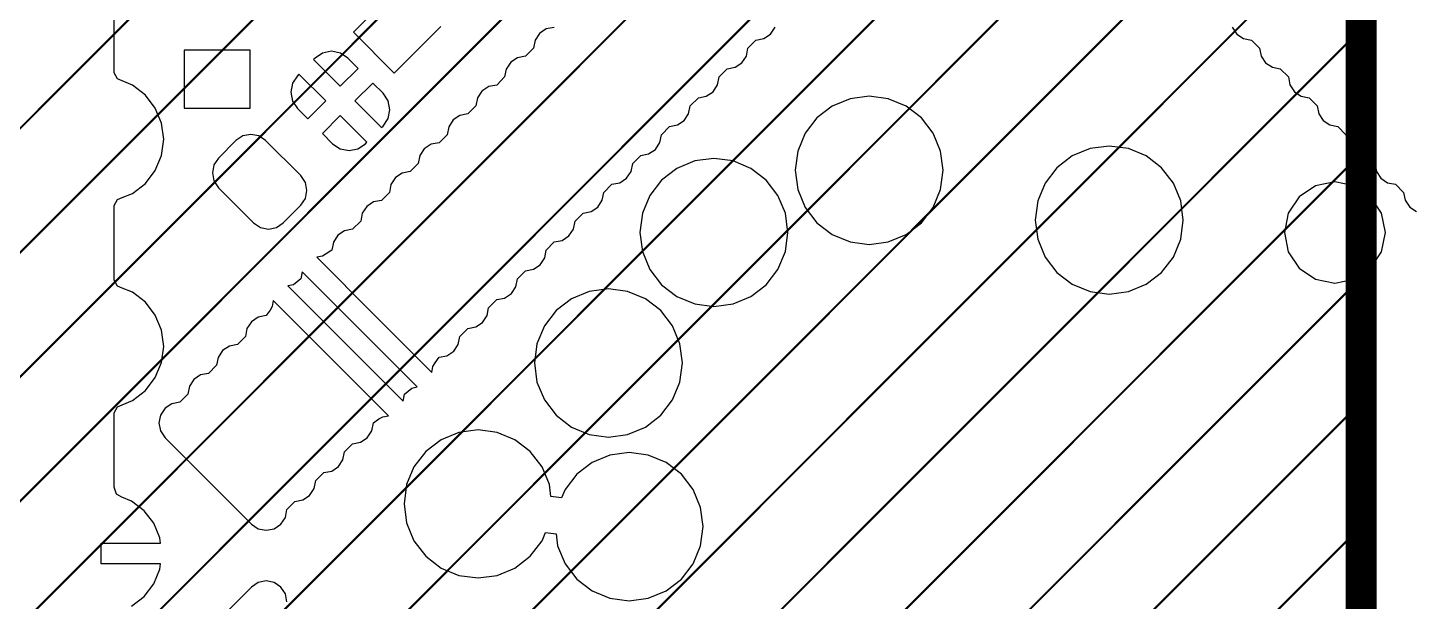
# Model space of a CAD drawing. Extents: x 215 to 281, y 31 to 138.
# Drawn here: x 225.59 to 242.62, y 55.12 to 62.15 of the extents above; entities that cross this region are included whole.
import ezdxf

# ---------------------------------------------------------------- set-up
doc = ezdxf.new("R2010")
doc.units = 0
doc.layers.add('CONNECTLAYER', color=7, linetype='CONTINUOUS')
doc.layers.add('MECHANICAL16', color=56, linetype='CONTINUOUS')

msp = doc.modelspace()

# ---------------------------------------------------------------- linework, layer by layer
at = {"layer": 'CONNECTLAYER'}
for p, q in [((230.158, 62.669), (229.585, 62.096)), ((226.65, 61.597), (226.65, 62.511)), ((226.65, 61.597), (226.65, 62.511)), ((226.65, 61.597), (226.65, 62.511)), ((230.086, 61.596), (230.658, 62.168)), ((232.051, 62.156), (231.953, 62.137)), ((234.706, 62.074), (234.761, 62.157)), ((240.371, 62.157), (240.426, 62.074)), ((229.585, 62.096), (230.086, 61.596)), ((231.815, 61.999), (231.796, 61.901)), ((231.87, 62.081), (231.815, 61.999)), ((231.953, 62.137), (231.87, 62.081)), ((234.427, 61.901), (234.526, 62)), ((234.526, 62), (234.623, 62.019)), ((234.623, 62.019), (234.706, 62.074)), ((240.426, 62.074), (240.509, 62.019)), ((240.509, 62.019), (240.607, 62)), ((240.607, 62), (240.705, 61.901)), ((228.319, 61.875), (227.509, 61.875)), ((227.509, 61.875), (227.509, 61.167)), ((228.319, 61.167), (228.319, 61.875)), ((229.208, 61.84), (229.116, 61.778)), ((229.317, 61.862), (229.208, 61.84)), ((229.426, 61.84), (229.317, 61.862)), ((229.519, 61.778), (229.426, 61.84)), ((231.796, 61.901), (231.697, 61.802)), ((234.408, 61.804), (234.427, 61.901)), ((240.705, 61.901), (240.725, 61.804)), ((229.116, 61.778), (229.098, 61.76)), ((229.098, 61.76), (229.425, 61.433)), ((229.425, 61.433), (229.645, 61.653)), ((229.645, 61.653), (229.519, 61.778)), ((231.462, 61.645), (231.442, 61.548)), ((231.517, 61.728), (231.462, 61.645)), ((231.6, 61.783), (231.517, 61.728)), ((231.697, 61.802), (231.6, 61.783)), ((234.073, 61.548), (234.172, 61.646)), ((234.172, 61.646), (234.27, 61.666)), ((234.27, 61.666), (234.352, 61.721)), ((234.352, 61.721), (234.408, 61.804)), ((240.725, 61.804), (240.78, 61.721)), ((240.78, 61.721), (240.863, 61.666)), ((240.863, 61.666), (240.96, 61.646)), ((240.96, 61.646), (241.059, 61.548)), ((226.69, 61.524), (226.65, 61.597)), ((226.69, 61.524), (226.65, 61.597)), ((226.69, 61.524), (226.65, 61.597)), ((226.75, 61.499), (226.69, 61.524)), ((226.75, 61.499), (226.69, 61.524)), ((226.75, 61.499), (226.69, 61.524)), ((226.875, 61.448), (226.75, 61.499)), ((226.875, 61.448), (226.75, 61.499)), ((226.875, 61.448), (226.75, 61.499)), ((228.839, 61.47), (228.817, 61.361)), ((228.9, 61.563), (228.839, 61.47)), ((228.918, 61.581), (228.9, 61.563)), ((229.246, 61.254), (228.918, 61.581)), ((229.824, 61.473), (229.605, 61.254)), ((229.95, 61.347), (229.824, 61.473)), ((231.442, 61.548), (231.344, 61.449)), ((234.054, 61.45), (234.073, 61.548)), ((241.059, 61.548), (241.078, 61.45)), ((227.034, 61.326), (226.875, 61.448)), ((227.034, 61.326), (226.875, 61.448)), ((227.034, 61.326), (226.875, 61.448)), ((227.155, 61.167), (227.034, 61.326)), ((227.155, 61.167), (227.034, 61.326)), ((227.155, 61.167), (227.034, 61.326)), ((228.817, 61.361), (228.839, 61.252)), ((230.012, 61.255), (229.95, 61.347)), ((231.163, 61.374), (231.108, 61.292)), ((231.246, 61.43), (231.163, 61.374)), ((231.344, 61.449), (231.246, 61.43)), ((233.819, 61.293), (233.916, 61.312)), ((233.916, 61.312), (233.999, 61.367)), ((233.999, 61.367), (234.054, 61.45)), ((235.915, 61.311), (235.68, 61.28)), ((235.915, 61.311), (235.68, 61.28)), ((235.915, 61.311), (235.68, 61.28)), ((236.15, 61.28), (235.915, 61.311)), ((236.15, 61.28), (235.915, 61.311)), ((236.15, 61.28), (235.915, 61.311)), ((241.078, 61.45), (241.134, 61.367)), ((241.134, 61.367), (241.216, 61.312)), ((241.216, 61.312), (241.314, 61.293)), ((227.232, 60.982), (227.155, 61.167)), ((227.232, 60.982), (227.155, 61.167)), ((227.232, 60.982), (227.155, 61.167)), ((227.509, 61.167), (228.319, 61.167)), ((228.839, 61.252), (228.9, 61.16)), ((228.9, 61.16), (229.026, 61.034)), ((229.026, 61.034), (229.246, 61.254)), ((229.605, 61.254), (229.932, 60.926)), ((230.033, 61.146), (230.012, 61.255)), ((230.012, 61.037), (230.033, 61.146)), ((231.089, 61.194), (230.99, 61.095)), ((231.108, 61.292), (231.089, 61.194)), ((233.7, 61.097), (233.72, 61.194)), ((233.72, 61.194), (233.819, 61.293)), ((235.461, 61.189), (235.273, 61.045)), ((235.461, 61.189), (235.273, 61.045)), ((235.461, 61.189), (235.273, 61.045)), ((235.68, 61.28), (235.461, 61.189)), ((235.68, 61.28), (235.461, 61.189)), ((235.68, 61.28), (235.461, 61.189)), ((236.369, 61.189), (236.15, 61.28)), ((236.369, 61.189), (236.15, 61.28)), ((236.369, 61.189), (236.15, 61.28)), ((236.557, 61.045), (236.369, 61.189)), ((236.557, 61.045), (236.369, 61.189)), ((236.557, 61.045), (236.369, 61.189)), ((241.314, 61.293), (241.413, 61.194)), ((241.413, 61.194), (241.432, 61.096)), ((227.258, 60.784), (227.232, 60.982)), ((227.258, 60.784), (227.232, 60.982)), ((227.258, 60.784), (227.232, 60.982)), ((229.425, 61.074), (229.206, 60.855)), ((229.752, 60.747), (229.425, 61.074)), ((229.95, 60.944), (230.012, 61.037)), ((230.81, 61.021), (230.755, 60.938)), ((230.893, 61.076), (230.81, 61.021)), ((230.99, 61.095), (230.893, 61.076)), ((233.465, 60.939), (233.563, 60.959)), ((233.563, 60.959), (233.645, 61.014)), ((233.645, 61.014), (233.7, 61.097)), ((235.273, 61.045), (235.129, 60.857)), ((235.273, 61.045), (235.129, 60.857)), ((235.273, 61.045), (235.129, 60.857)), ((236.701, 60.857), (236.557, 61.045)), ((236.701, 60.857), (236.557, 61.045)), ((236.701, 60.857), (236.557, 61.045)), ((241.432, 61.096), (241.487, 61.014)), ((241.487, 61.014), (241.57, 60.959)), ((241.57, 60.959), (241.667, 60.939)), ((228.229, 60.825), (228.145, 60.769)), ((228.327, 60.844), (228.229, 60.825)), ((228.426, 60.825), (228.327, 60.844)), ((228.509, 60.769), (228.426, 60.825)), ((229.206, 60.855), (229.331, 60.729)), ((229.932, 60.926), (229.95, 60.944)), ((230.735, 60.84), (230.637, 60.742)), ((230.755, 60.938), (230.735, 60.84)), ((233.347, 60.743), (233.366, 60.84)), ((233.366, 60.84), (233.465, 60.939)), ((235.129, 60.857), (235.038, 60.638)), ((235.129, 60.857), (235.038, 60.638)), ((235.129, 60.857), (235.038, 60.638)), ((236.792, 60.638), (236.701, 60.857)), ((236.792, 60.638), (236.701, 60.857)), ((236.792, 60.638), (236.701, 60.857)), ((241.667, 60.939), (241.766, 60.84)), ((241.766, 60.84), (241.785, 60.743)), ((227.232, 60.586), (227.258, 60.784)), ((227.232, 60.586), (227.258, 60.784)), ((227.232, 60.586), (227.258, 60.784)), ((228.145, 60.769), (227.93, 60.553)), ((228.94, 60.338), (228.509, 60.769)), ((229.331, 60.729), (229.424, 60.667)), ((229.424, 60.667), (229.533, 60.645)), ((229.533, 60.645), (229.642, 60.667)), ((229.642, 60.667), (229.734, 60.729)), ((229.734, 60.729), (229.752, 60.747)), ((230.456, 60.667), (230.401, 60.584)), ((230.539, 60.722), (230.456, 60.667)), ((230.637, 60.742), (230.539, 60.722)), ((233.209, 60.605), (233.292, 60.66)), ((233.292, 60.66), (233.347, 60.743)), ((235.038, 60.638), (235.007, 60.403)), ((235.038, 60.638), (235.007, 60.403)), ((235.038, 60.638), (235.007, 60.403)), ((236.823, 60.403), (236.792, 60.638)), ((236.823, 60.403), (236.792, 60.638)), ((236.823, 60.403), (236.792, 60.638)), ((238.627, 60.67), (238.408, 60.58)), ((238.627, 60.67), (238.408, 60.58)), ((238.627, 60.67), (238.408, 60.58)), ((238.862, 60.701), (238.627, 60.67)), ((238.862, 60.701), (238.627, 60.67)), ((238.862, 60.701), (238.627, 60.67)), ((239.097, 60.67), (238.862, 60.701)), ((239.097, 60.67), (238.862, 60.701)), ((239.097, 60.67), (238.862, 60.701)), ((239.315, 60.58), (239.097, 60.67)), ((239.315, 60.58), (239.097, 60.67)), ((239.315, 60.58), (239.097, 60.67)), ((241.785, 60.743), (241.841, 60.66)), ((241.841, 60.66), (241.923, 60.605)), ((227.155, 60.401), (227.232, 60.586)), ((227.155, 60.401), (227.232, 60.586)), ((227.155, 60.401), (227.232, 60.586)), ((227.874, 60.47), (227.855, 60.371)), ((227.93, 60.553), (227.874, 60.47)), ((230.382, 60.487), (230.283, 60.388)), ((230.401, 60.584), (230.382, 60.487)), ((232.993, 60.389), (233.013, 60.487)), ((233.013, 60.487), (233.111, 60.586)), ((233.111, 60.586), (233.209, 60.605)), ((233.775, 60.518), (233.556, 60.427)), ((233.775, 60.518), (233.556, 60.427)), ((233.775, 60.518), (233.556, 60.427)), ((234.01, 60.549), (233.775, 60.518)), ((234.01, 60.549), (233.775, 60.518)), ((234.01, 60.549), (233.775, 60.518)), ((234.245, 60.518), (234.01, 60.549)), ((234.245, 60.518), (234.01, 60.549)), ((234.245, 60.518), (234.01, 60.549)), ((234.464, 60.427), (234.245, 60.518)), ((234.464, 60.427), (234.245, 60.518)), ((234.464, 60.427), (234.245, 60.518)), ((238.408, 60.58), (238.22, 60.435)), ((238.408, 60.58), (238.22, 60.435)), ((238.408, 60.58), (238.22, 60.435)), ((239.503, 60.435), (239.315, 60.58)), ((239.503, 60.435), (239.315, 60.58)), ((239.503, 60.435), (239.315, 60.58)), ((241.923, 60.605), (242.021, 60.586)), ((242.021, 60.586), (242.12, 60.487)), ((242.12, 60.487), (242.139, 60.389)), ((227.034, 60.242), (227.155, 60.401)), ((227.034, 60.242), (227.155, 60.401)), ((227.034, 60.242), (227.155, 60.401)), ((227.855, 60.371), (227.874, 60.273)), ((228.996, 60.254), (228.94, 60.338)), ((230.103, 60.314), (230.047, 60.231)), ((230.185, 60.369), (230.103, 60.314)), ((230.283, 60.388), (230.185, 60.369)), ((232.855, 60.251), (232.938, 60.307)), ((232.938, 60.307), (232.993, 60.389)), ((233.368, 60.283), (233.224, 60.095)), ((233.368, 60.283), (233.224, 60.095)), ((233.368, 60.283), (233.224, 60.095)), ((233.556, 60.427), (233.368, 60.283)), ((233.556, 60.427), (233.368, 60.283)), ((233.556, 60.427), (233.368, 60.283)), ((234.652, 60.283), (234.464, 60.427)), ((234.652, 60.283), (234.464, 60.427)), ((234.652, 60.283), (234.464, 60.427)), ((234.796, 60.095), (234.652, 60.283)), ((234.796, 60.095), (234.652, 60.283)), ((234.796, 60.095), (234.652, 60.283)), ((235.007, 60.403), (235.038, 60.168)), ((235.007, 60.403), (235.038, 60.168)), ((235.007, 60.403), (235.038, 60.168)), ((236.792, 60.168), (236.823, 60.403)), ((236.792, 60.168), (236.823, 60.403)), ((236.792, 60.168), (236.823, 60.403)), ((238.22, 60.435), (238.075, 60.247)), ((238.22, 60.435), (238.075, 60.247)), ((238.22, 60.435), (238.075, 60.247)), ((239.648, 60.247), (239.503, 60.435)), ((239.648, 60.247), (239.503, 60.435)), ((239.648, 60.247), (239.503, 60.435)), ((242.139, 60.389), (242.194, 60.307)), ((242.194, 60.307), (242.277, 60.251)), ((226.75, 60.069), (226.875, 60.12)), ((226.75, 60.069), (226.875, 60.12)), ((226.75, 60.069), (226.875, 60.12)), ((226.875, 60.12), (227.034, 60.242)), ((226.875, 60.12), (227.034, 60.242)), ((226.875, 60.12), (227.034, 60.242)), ((227.874, 60.273), (227.93, 60.189)), ((227.93, 60.189), (228.361, 59.758)), ((229.016, 60.156), (228.996, 60.254)), ((228.996, 60.057), (229.016, 60.156)), ((230.028, 60.133), (229.929, 60.035)), ((230.047, 60.231), (230.028, 60.133)), ((232.64, 60.036), (232.659, 60.133)), ((232.659, 60.133), (232.758, 60.232)), ((232.758, 60.232), (232.855, 60.251)), ((235.038, 60.168), (235.129, 59.949)), ((235.038, 60.168), (235.129, 59.949)), ((235.038, 60.168), (235.129, 59.949)), ((236.701, 59.949), (236.792, 60.168)), ((236.701, 59.949), (236.792, 60.168)), ((236.701, 59.949), (236.792, 60.168)), ((238.075, 60.247), (237.985, 60.028)), ((238.075, 60.247), (237.985, 60.028)), ((238.075, 60.247), (237.985, 60.028)), ((239.738, 60.028), (239.648, 60.247)), ((239.738, 60.028), (239.648, 60.247)), ((239.738, 60.028), (239.648, 60.247)), ((241.393, 60.214), (241.192, 60.079)), ((241.63, 60.261), (241.393, 60.214)), ((241.867, 60.214), (241.63, 60.261)), ((242.069, 60.079), (241.867, 60.214)), ((242.277, 60.251), (242.374, 60.232)), ((242.374, 60.232), (242.473, 60.133)), ((242.473, 60.133), (242.493, 60.036)), ((226.65, 59.971), (226.69, 60.044)), ((226.65, 59.971), (226.69, 60.044)), ((226.65, 59.971), (226.69, 60.044)), ((226.65, 59.057), (226.65, 59.971)), ((226.65, 59.057), (226.65, 59.971)), ((226.65, 59.057), (226.65, 59.971)), ((226.69, 60.044), (226.75, 60.069)), ((226.69, 60.044), (226.75, 60.069)), ((226.69, 60.044), (226.75, 60.069)), ((228.725, 59.758), (228.94, 59.974)), ((228.94, 59.974), (228.996, 60.057)), ((229.749, 59.96), (229.694, 59.877)), ((229.832, 60.015), (229.749, 59.96)), ((229.929, 60.035), (229.832, 60.015)), ((232.502, 59.898), (232.585, 59.953)), ((232.585, 59.953), (232.64, 60.036)), ((233.224, 60.095), (233.133, 59.876)), ((233.224, 60.095), (233.133, 59.876)), ((233.224, 60.095), (233.133, 59.876)), ((234.887, 59.876), (234.796, 60.095)), ((234.887, 59.876), (234.796, 60.095)), ((234.887, 59.876), (234.796, 60.095)), ((235.129, 59.949), (235.273, 59.761)), ((235.129, 59.949), (235.273, 59.761)), ((235.129, 59.949), (235.273, 59.761)), ((236.557, 59.761), (236.701, 59.949)), ((236.557, 59.761), (236.701, 59.949)), ((236.557, 59.761), (236.701, 59.949)), ((237.985, 60.028), (237.954, 59.793)), ((237.985, 60.028), (237.954, 59.793)), ((237.985, 60.028), (237.954, 59.793)), ((239.769, 59.793), (239.738, 60.028)), ((239.769, 59.793), (239.738, 60.028)), ((239.769, 59.793), (239.738, 60.028)), ((241.192, 60.079), (241.057, 59.878)), ((242.203, 59.878), (242.069, 60.079)), ((242.493, 60.036), (242.548, 59.953)), ((242.548, 59.953), (242.631, 59.898)), ((229.675, 59.78), (229.576, 59.681)), ((229.694, 59.877), (229.675, 59.78)), ((232.286, 59.682), (232.306, 59.78)), ((232.306, 59.78), (232.404, 59.878)), ((232.404, 59.878), (232.502, 59.898)), ((233.133, 59.876), (233.102, 59.641)), ((233.133, 59.876), (233.102, 59.641)), ((233.133, 59.876), (233.102, 59.641)), ((234.918, 59.641), (234.887, 59.876)), ((234.918, 59.641), (234.887, 59.876)), ((234.918, 59.641), (234.887, 59.876)), ((237.954, 59.793), (237.985, 59.558)), ((237.954, 59.793), (237.985, 59.558)), ((237.954, 59.793), (237.985, 59.558)), ((239.738, 59.558), (239.769, 59.793)), ((239.738, 59.558), (239.769, 59.793)), ((239.738, 59.558), (239.769, 59.793)), ((241.057, 59.878), (241.01, 59.641)), ((242.25, 59.641), (242.203, 59.878)), ((228.361, 59.758), (228.444, 59.703)), ((228.444, 59.703), (228.543, 59.683)), ((228.543, 59.683), (228.641, 59.703)), ((228.641, 59.703), (228.725, 59.758)), ((229.396, 59.607), (229.34, 59.524)), ((229.478, 59.662), (229.396, 59.607)), ((229.576, 59.681), (229.478, 59.662)), ((232.148, 59.544), (232.231, 59.6)), ((232.231, 59.6), (232.286, 59.682)), ((233.102, 59.641), (233.133, 59.406)), ((233.102, 59.641), (233.133, 59.406)), ((233.102, 59.641), (233.133, 59.406)), ((234.887, 59.406), (234.918, 59.641)), ((234.887, 59.406), (234.918, 59.641)), ((234.887, 59.406), (234.918, 59.641)), ((235.273, 59.761), (235.461, 59.617)), ((235.273, 59.761), (235.461, 59.617)), ((235.273, 59.761), (235.461, 59.617)), ((235.461, 59.617), (235.68, 59.526)), ((235.461, 59.617), (235.68, 59.526)), ((235.461, 59.617), (235.68, 59.526)), ((236.15, 59.526), (236.369, 59.617)), ((236.15, 59.526), (236.369, 59.617)), ((236.15, 59.526), (236.369, 59.617)), ((236.369, 59.617), (236.557, 59.761)), ((236.369, 59.617), (236.557, 59.761)), ((236.369, 59.617), (236.557, 59.761)), ((241.01, 59.641), (241.057, 59.404)), ((242.203, 59.404), (242.25, 59.641)), ((229.321, 59.426), (229.253, 59.378)), ((229.34, 59.524), (229.321, 59.426)), ((231.933, 59.329), (231.952, 59.426)), ((231.952, 59.426), (232.051, 59.525)), ((232.051, 59.525), (232.148, 59.544)), ((235.68, 59.526), (235.915, 59.495)), ((235.68, 59.526), (235.915, 59.495)), ((235.68, 59.526), (235.915, 59.495)), ((235.915, 59.495), (236.15, 59.526)), ((235.915, 59.495), (236.15, 59.526)), ((235.915, 59.495), (236.15, 59.526)), ((237.985, 59.558), (238.075, 59.34)), ((237.985, 59.558), (238.075, 59.34)), ((237.985, 59.558), (238.075, 59.34)), ((239.648, 59.34), (239.738, 59.558)), ((239.648, 59.34), (239.738, 59.558)), ((239.648, 59.34), (239.738, 59.558)), ((229.206, 59.352), (229.137, 59.338)), ((229.137, 59.338), (229.842, 58.632)), ((229.253, 59.378), (229.206, 59.352)), ((231.877, 59.246), (231.933, 59.329)), ((233.133, 59.406), (233.224, 59.187)), ((233.133, 59.406), (233.224, 59.187)), ((233.133, 59.406), (233.224, 59.187)), ((234.796, 59.187), (234.887, 59.406)), ((234.796, 59.187), (234.887, 59.406)), ((234.796, 59.187), (234.887, 59.406)), ((238.075, 59.34), (238.22, 59.152)), ((238.075, 59.34), (238.22, 59.152)), ((238.075, 59.34), (238.22, 59.152)), ((239.503, 59.152), (239.648, 59.34)), ((239.503, 59.152), (239.648, 59.34)), ((239.503, 59.152), (239.648, 59.34)), ((241.057, 59.404), (241.192, 59.203)), ((242.069, 59.203), (242.203, 59.404)), ((228.957, 59.158), (228.94, 59.073)), ((229.663, 58.453), (228.957, 59.158)), ((231.599, 59.073), (231.697, 59.171)), ((231.697, 59.171), (231.795, 59.191)), ((231.795, 59.191), (231.877, 59.246)), ((233.224, 59.187), (233.368, 58.999)), ((233.224, 59.187), (233.368, 58.999)), ((233.224, 59.187), (233.368, 58.999)), ((234.652, 58.999), (234.796, 59.187)), ((234.652, 58.999), (234.796, 59.187)), ((234.652, 58.999), (234.796, 59.187)), ((238.22, 59.152), (238.408, 59.007)), ((238.22, 59.152), (238.408, 59.007)), ((238.22, 59.152), (238.408, 59.007)), ((239.315, 59.007), (239.503, 59.152)), ((239.315, 59.007), (239.503, 59.152)), ((239.315, 59.007), (239.503, 59.152)), ((241.192, 59.203), (241.393, 59.068)), ((241.867, 59.068), (242.069, 59.203)), ((226.69, 58.984), (226.65, 59.057)), ((226.69, 58.984), (226.65, 59.057)), ((226.69, 58.984), (226.65, 59.057)), ((226.75, 58.959), (226.69, 58.984)), ((226.75, 58.959), (226.69, 58.984)), ((226.75, 58.959), (226.69, 58.984)), ((226.875, 58.908), (226.75, 58.959)), ((226.875, 58.908), (226.75, 58.959)), ((226.875, 58.908), (226.75, 58.959)), ((228.849, 58.998), (228.783, 58.985)), ((228.783, 58.985), (229.489, 58.279)), ((228.94, 59.073), (228.849, 58.998)), ((231.524, 58.892), (231.579, 58.975)), ((231.579, 58.975), (231.599, 59.073)), ((232.48, 58.918), (232.261, 58.827)), ((232.48, 58.918), (232.261, 58.827)), ((232.48, 58.918), (232.261, 58.827)), ((232.715, 58.949), (232.48, 58.918)), ((232.715, 58.949), (232.48, 58.918)), ((232.715, 58.949), (232.48, 58.918)), ((232.95, 58.918), (232.715, 58.949)), ((232.95, 58.918), (232.715, 58.949)), ((232.95, 58.918), (232.715, 58.949)), ((233.169, 58.827), (232.95, 58.918)), ((233.169, 58.827), (232.95, 58.918)), ((233.169, 58.827), (232.95, 58.918)), ((233.368, 58.999), (233.556, 58.855)), ((233.368, 58.999), (233.556, 58.855)), ((233.368, 58.999), (233.556, 58.855)), ((234.464, 58.855), (234.652, 58.999)), ((234.464, 58.855), (234.652, 58.999)), ((234.464, 58.855), (234.652, 58.999)), ((238.408, 59.007), (238.627, 58.917)), ((238.408, 59.007), (238.627, 58.917)), ((238.408, 59.007), (238.627, 58.917)), ((238.627, 58.917), (238.862, 58.886)), ((238.627, 58.917), (238.862, 58.886)), ((238.627, 58.917), (238.862, 58.886)), ((238.862, 58.886), (239.097, 58.917)), ((238.862, 58.886), (239.097, 58.917)), ((238.862, 58.886), (239.097, 58.917)), ((239.097, 58.917), (239.315, 59.007)), ((239.097, 58.917), (239.315, 59.007)), ((239.097, 58.917), (239.315, 59.007)), ((241.393, 59.068), (241.63, 59.021)), ((241.63, 59.021), (241.867, 59.068)), ((227.034, 58.786), (226.875, 58.908)), ((227.034, 58.786), (226.875, 58.908)), ((227.034, 58.786), (226.875, 58.908)), ((227.155, 58.627), (227.034, 58.786)), ((227.155, 58.627), (227.034, 58.786)), ((227.155, 58.627), (227.034, 58.786)), ((228.603, 58.805), (228.59, 58.735)), ((229.309, 58.099), (228.603, 58.805)), ((231.245, 58.719), (231.344, 58.818)), ((231.344, 58.818), (231.441, 58.837)), ((231.441, 58.837), (231.524, 58.892)), ((232.261, 58.827), (232.073, 58.683)), ((232.261, 58.827), (232.073, 58.683)), ((232.261, 58.827), (232.073, 58.683)), ((233.357, 58.683), (233.169, 58.827)), ((233.357, 58.683), (233.169, 58.827)), ((233.357, 58.683), (233.169, 58.827)), ((233.556, 58.855), (233.775, 58.764)), ((233.556, 58.855), (233.775, 58.764)), ((233.556, 58.855), (233.775, 58.764)), ((233.775, 58.764), (234.01, 58.733)), ((233.775, 58.764), (234.01, 58.733)), ((233.775, 58.764), (234.01, 58.733)), ((234.01, 58.733), (234.245, 58.764)), ((234.01, 58.733), (234.245, 58.764)), ((234.01, 58.733), (234.245, 58.764)), ((234.245, 58.764), (234.464, 58.855)), ((234.245, 58.764), (234.464, 58.855)), ((234.245, 58.764), (234.464, 58.855)), ((227.232, 58.442), (227.155, 58.627)), ((227.232, 58.442), (227.155, 58.627)), ((227.232, 58.442), (227.155, 58.627)), ((228.418, 58.601), (228.335, 58.546)), ((228.515, 58.621), (228.418, 58.601)), ((228.564, 58.688), (228.515, 58.621)), ((228.59, 58.735), (228.564, 58.688)), ((229.842, 58.632), (230.548, 57.926)), ((231.17, 58.539), (231.226, 58.622)), ((231.226, 58.622), (231.245, 58.719)), ((232.073, 58.683), (231.929, 58.495)), ((232.073, 58.683), (231.929, 58.495)), ((232.073, 58.683), (231.929, 58.495)), ((233.501, 58.495), (233.357, 58.683)), ((233.501, 58.495), (233.357, 58.683)), ((233.501, 58.495), (233.357, 58.683)), ((227.258, 58.244), (227.232, 58.442)), ((227.258, 58.244), (227.232, 58.442)), ((227.258, 58.244), (227.232, 58.442)), ((228.28, 58.463), (228.26, 58.366)), ((228.335, 58.546), (228.28, 58.463)), ((230.369, 57.747), (229.663, 58.453)), ((230.891, 58.366), (230.99, 58.464)), ((230.99, 58.464), (231.088, 58.484)), ((231.088, 58.484), (231.17, 58.539)), ((231.929, 58.495), (231.838, 58.276)), ((231.929, 58.495), (231.838, 58.276)), ((231.929, 58.495), (231.838, 58.276)), ((233.592, 58.276), (233.501, 58.495)), ((233.592, 58.276), (233.501, 58.495)), ((233.592, 58.276), (233.501, 58.495)), ((227.232, 58.046), (227.258, 58.244)), ((227.232, 58.046), (227.258, 58.244)), ((227.232, 58.046), (227.258, 58.244)), ((228.064, 58.248), (227.981, 58.192)), ((228.162, 58.267), (228.064, 58.248)), ((228.26, 58.366), (228.162, 58.267)), ((229.489, 58.279), (230.195, 57.573)), ((230.817, 58.185), (230.872, 58.268)), ((230.872, 58.268), (230.891, 58.366)), ((231.838, 58.276), (231.807, 58.041)), ((231.838, 58.276), (231.807, 58.041)), ((231.838, 58.276), (231.807, 58.041)), ((233.623, 58.041), (233.592, 58.276)), ((233.623, 58.041), (233.592, 58.276)), ((233.623, 58.041), (233.592, 58.276)), ((227.926, 58.11), (227.907, 58.012)), ((227.981, 58.192), (227.926, 58.11)), ((230.015, 57.393), (229.309, 58.099)), ((230.588, 58.043), (230.637, 58.111)), ((230.637, 58.111), (230.734, 58.13)), ((230.734, 58.13), (230.817, 58.185)), ((227.155, 57.861), (227.232, 58.046)), ((227.155, 57.861), (227.232, 58.046)), ((227.155, 57.861), (227.232, 58.046)), ((227.711, 57.894), (227.628, 57.839)), ((227.808, 57.913), (227.711, 57.894)), ((227.907, 58.012), (227.808, 57.913)), ((230.548, 57.926), (230.562, 57.996)), ((230.562, 57.996), (230.588, 58.043)), ((231.807, 58.041), (231.838, 57.806)), ((231.807, 58.041), (231.838, 57.806)), ((231.807, 58.041), (231.838, 57.806)), ((233.592, 57.806), (233.623, 58.041)), ((233.592, 57.806), (233.623, 58.041)), ((233.592, 57.806), (233.623, 58.041)), ((227.034, 57.702), (227.155, 57.861)), ((227.034, 57.702), (227.155, 57.861)), ((227.034, 57.702), (227.155, 57.861)), ((227.573, 57.756), (227.553, 57.658)), ((227.628, 57.839), (227.573, 57.756)), ((230.212, 57.658), (230.303, 57.734)), ((230.303, 57.734), (230.369, 57.747)), ((231.838, 57.806), (231.929, 57.587)), ((231.838, 57.806), (231.929, 57.587)), ((231.838, 57.806), (231.929, 57.587)), ((233.501, 57.587), (233.592, 57.806)), ((233.501, 57.587), (233.592, 57.806)), ((233.501, 57.587), (233.592, 57.806)), ((226.75, 57.529), (226.875, 57.58)), ((226.75, 57.529), (226.875, 57.58)), ((226.75, 57.529), (226.875, 57.58)), ((226.875, 57.58), (227.034, 57.702)), ((226.875, 57.58), (227.034, 57.702)), ((226.875, 57.58), (227.034, 57.702)), ((227.455, 57.56), (227.357, 57.54)), ((227.553, 57.658), (227.455, 57.56)), ((230.195, 57.573), (230.212, 57.658)), ((231.929, 57.587), (232.073, 57.399)), ((231.929, 57.587), (232.073, 57.399)), ((231.929, 57.587), (232.073, 57.399)), ((233.357, 57.399), (233.501, 57.587)), ((233.357, 57.399), (233.501, 57.587)), ((233.357, 57.399), (233.501, 57.587)), ((226.65, 57.431), (226.69, 57.504)), ((226.65, 57.431), (226.69, 57.504)), ((226.65, 57.431), (226.69, 57.504)), ((226.65, 56.517), (226.65, 57.431)), ((226.65, 56.517), (226.65, 57.431)), ((226.65, 56.517), (226.65, 57.431)), ((226.69, 57.504), (226.75, 57.529)), ((226.69, 57.504), (226.75, 57.529)), ((226.69, 57.504), (226.75, 57.529)), ((227.219, 57.402), (227.2, 57.305)), ((227.274, 57.485), (227.219, 57.402)), ((227.357, 57.54), (227.274, 57.485)), ((229.945, 57.379), (230.015, 57.393)), ((232.073, 57.399), (232.261, 57.255)), ((232.073, 57.399), (232.261, 57.255)), ((232.073, 57.399), (232.261, 57.255)), ((233.169, 57.255), (233.357, 57.399)), ((233.169, 57.255), (233.357, 57.399)), ((233.169, 57.255), (233.357, 57.399)), ((227.2, 57.305), (227.219, 57.207)), ((229.811, 57.207), (229.831, 57.305)), ((229.831, 57.305), (229.898, 57.354)), ((229.898, 57.354), (229.945, 57.379)), ((231.115, 57.221), (230.88, 57.19)), ((231.115, 57.221), (230.88, 57.19)), ((231.115, 57.221), (230.88, 57.19)), ((231.35, 57.19), (231.115, 57.221)), ((231.35, 57.19), (231.115, 57.221)), ((231.35, 57.19), (231.115, 57.221)), ((232.261, 57.255), (232.48, 57.164)), ((232.261, 57.255), (232.48, 57.164)), ((232.261, 57.255), (232.48, 57.164)), ((232.95, 57.164), (233.169, 57.255)), ((232.95, 57.164), (233.169, 57.255)), ((232.95, 57.164), (233.169, 57.255)), ((227.219, 57.207), (227.274, 57.125)), ((227.274, 57.125), (228.335, 56.064)), ((229.477, 56.951), (229.576, 57.05)), ((229.576, 57.05), (229.673, 57.069)), ((229.673, 57.069), (229.756, 57.125)), ((229.756, 57.125), (229.811, 57.207)), ((230.661, 57.1), (230.473, 56.955)), ((230.661, 57.1), (230.473, 56.955)), ((230.661, 57.1), (230.473, 56.955)), ((230.88, 57.19), (230.661, 57.1)), ((230.88, 57.19), (230.661, 57.1)), ((230.88, 57.19), (230.661, 57.1)), ((231.568, 57.1), (231.35, 57.19)), ((231.568, 57.1), (231.35, 57.19)), ((231.568, 57.1), (231.35, 57.19)), ((231.756, 56.955), (231.568, 57.1)), ((231.756, 56.955), (231.568, 57.1)), ((231.756, 56.955), (231.568, 57.1)), ((232.48, 57.164), (232.715, 57.133)), ((232.48, 57.164), (232.715, 57.133)), ((232.48, 57.164), (232.715, 57.133)), ((232.715, 57.133), (232.95, 57.164)), ((232.715, 57.133), (232.95, 57.164)), ((232.715, 57.133), (232.95, 57.164)), ((229.458, 56.854), (229.477, 56.951)), ((230.473, 56.955), (230.328, 56.767)), ((230.473, 56.955), (230.328, 56.767)), ((230.473, 56.955), (230.328, 56.767)), ((231.901, 56.767), (231.756, 56.955)), ((231.901, 56.767), (231.756, 56.955)), ((231.901, 56.767), (231.756, 56.955)), ((232.734, 56.911), (232.515, 56.82)), ((232.734, 56.911), (232.515, 56.82)), ((232.734, 56.911), (232.515, 56.82)), ((232.969, 56.942), (232.734, 56.911)), ((232.969, 56.942), (232.734, 56.911)), ((232.969, 56.942), (232.734, 56.911)), ((233.204, 56.911), (232.969, 56.942)), ((233.204, 56.911), (232.969, 56.942)), ((233.204, 56.911), (232.969, 56.942)), ((233.423, 56.82), (233.204, 56.911)), ((233.423, 56.82), (233.204, 56.911)), ((233.423, 56.82), (233.204, 56.911)), ((229.222, 56.697), (229.32, 56.716)), ((229.32, 56.716), (229.403, 56.771)), ((229.403, 56.771), (229.458, 56.854)), ((230.328, 56.767), (230.238, 56.549)), ((230.328, 56.767), (230.238, 56.549)), ((230.328, 56.767), (230.238, 56.549)), ((231.991, 56.549), (231.901, 56.767)), ((231.991, 56.549), (231.901, 56.767)), ((231.991, 56.549), (231.901, 56.767)), ((232.515, 56.82), (232.327, 56.676)), ((232.515, 56.82), (232.327, 56.676)), ((232.515, 56.82), (232.327, 56.676)), ((233.611, 56.676), (233.423, 56.82)), ((233.611, 56.676), (233.423, 56.82)), ((233.611, 56.676), (233.423, 56.82)), ((229.104, 56.5), (229.124, 56.598)), ((229.124, 56.598), (229.222, 56.697)), ((230.238, 56.549), (230.207, 56.314)), ((230.238, 56.549), (230.207, 56.314)), ((230.238, 56.549), (230.207, 56.314)), ((232.01, 56.404), (231.991, 56.549)), ((232.01, 56.404), (231.991, 56.549)), ((232.01, 56.404), (231.991, 56.549)), ((232.327, 56.676), (232.183, 56.488)), ((232.327, 56.676), (232.183, 56.488)), ((232.327, 56.676), (232.183, 56.488)), ((233.755, 56.488), (233.611, 56.676)), ((233.755, 56.488), (233.611, 56.676)), ((233.755, 56.488), (233.611, 56.676)), ((226.68, 56.433), (226.65, 56.517)), ((226.68, 56.433), (226.65, 56.517)), ((226.68, 56.433), (226.65, 56.517)), ((226.745, 56.396), (226.68, 56.433)), ((226.745, 56.396), (226.68, 56.433)), ((226.745, 56.396), (226.68, 56.433)), ((226.863, 56.347), (226.745, 56.396)), ((226.863, 56.347), (226.745, 56.396)), ((226.863, 56.347), (226.745, 56.396)), ((228.869, 56.343), (228.966, 56.362)), ((228.966, 56.362), (229.049, 56.418)), ((229.049, 56.418), (229.104, 56.5)), ((232.141, 56.387), (232.01, 56.404)), ((232.141, 56.387), (232.01, 56.404)), ((232.141, 56.387), (232.01, 56.404)), ((232.183, 56.488), (232.141, 56.387)), ((232.183, 56.488), (232.141, 56.387)), ((232.183, 56.488), (232.141, 56.387)), ((233.846, 56.269), (233.755, 56.488)), ((233.846, 56.269), (233.755, 56.488)), ((233.846, 56.269), (233.755, 56.488)), ((227.017, 56.229), (226.863, 56.347)), ((227.017, 56.229), (226.863, 56.347)), ((227.017, 56.229), (226.863, 56.347)), ((227.135, 56.075), (227.017, 56.229)), ((227.135, 56.075), (227.017, 56.229)), ((227.135, 56.075), (227.017, 56.229)), ((228.751, 56.147), (228.77, 56.244)), ((228.77, 56.244), (228.869, 56.343)), ((230.207, 56.314), (230.238, 56.079)), ((230.207, 56.314), (230.238, 56.079)), ((230.207, 56.314), (230.238, 56.079)), ((233.877, 56.034), (233.846, 56.269)), ((233.877, 56.034), (233.846, 56.269)), ((233.877, 56.034), (233.846, 56.269)), ((227.209, 55.896), (227.135, 56.075)), ((227.209, 55.896), (227.135, 56.075)), ((227.209, 55.896), (227.135, 56.075)), ((228.335, 56.064), (228.418, 56.009)), ((228.613, 56.009), (228.695, 56.064)), ((228.695, 56.064), (228.751, 56.147)), ((230.238, 56.079), (230.328, 55.86)), ((230.238, 56.079), (230.328, 55.86)), ((230.238, 56.079), (230.328, 55.86)), ((233.846, 55.799), (233.877, 56.034)), ((233.846, 55.799), (233.877, 56.034)), ((233.846, 55.799), (233.877, 56.034)), ((227.218, 55.831), (227.209, 55.896)), ((227.218, 55.831), (227.209, 55.896)), ((227.218, 55.831), (227.209, 55.896)), ((228.418, 56.009), (228.515, 55.989)), ((228.515, 55.989), (228.613, 56.009)), ((230.328, 55.86), (230.473, 55.672)), ((230.328, 55.86), (230.473, 55.672)), ((230.328, 55.86), (230.473, 55.672)), ((231.756, 55.672), (231.901, 55.86)), ((231.756, 55.672), (231.901, 55.86)), ((231.756, 55.672), (231.901, 55.86)), ((231.901, 55.86), (231.943, 55.961)), ((231.901, 55.86), (231.943, 55.961)), ((231.901, 55.86), (231.943, 55.961)), ((231.943, 55.961), (232.073, 55.944)), ((231.943, 55.961), (232.073, 55.944)), ((231.943, 55.961), (232.073, 55.944)), ((232.073, 55.944), (232.092, 55.799)), ((232.073, 55.944), (232.092, 55.799)), ((232.073, 55.944), (232.092, 55.799)), ((226.492, 55.577), (226.492, 55.831)), ((226.492, 55.831), (227.218, 55.831)), ((226.492, 55.577), (226.492, 55.831)), ((226.492, 55.831), (227.218, 55.831)), ((226.492, 55.577), (226.492, 55.831)), ((226.492, 55.831), (227.218, 55.831)), ((232.092, 55.799), (232.183, 55.58)), ((232.092, 55.799), (232.183, 55.58)), ((232.092, 55.799), (232.183, 55.58)), ((233.755, 55.58), (233.846, 55.799)), ((233.755, 55.58), (233.846, 55.799)), ((233.755, 55.58), (233.846, 55.799)), ((227.218, 55.577), (226.492, 55.577)), ((227.218, 55.577), (226.492, 55.577)), ((227.218, 55.577), (226.492, 55.577)), ((227.135, 55.333), (227.209, 55.512)), ((227.135, 55.333), (227.209, 55.512)), ((227.135, 55.333), (227.209, 55.512)), ((227.209, 55.512), (227.218, 55.577)), ((227.209, 55.512), (227.218, 55.577)), ((227.209, 55.512), (227.218, 55.577)), ((230.473, 55.672), (230.661, 55.527)), ((230.473, 55.672), (230.661, 55.527)), ((230.473, 55.672), (230.661, 55.527)), ((230.661, 55.527), (230.88, 55.437)), ((230.661, 55.527), (230.88, 55.437)), ((230.661, 55.527), (230.88, 55.437)), ((231.35, 55.437), (231.568, 55.527)), ((231.35, 55.437), (231.568, 55.527)), ((231.35, 55.437), (231.568, 55.527)), ((231.568, 55.527), (231.756, 55.672)), ((231.568, 55.527), (231.756, 55.672)), ((231.568, 55.527), (231.756, 55.672)), ((232.183, 55.58), (232.327, 55.392)), ((232.183, 55.58), (232.327, 55.392)), ((232.183, 55.58), (232.327, 55.392)), ((233.611, 55.392), (233.755, 55.58)), ((233.611, 55.392), (233.755, 55.58)), ((233.611, 55.392), (233.755, 55.58)), ((228.418, 55.348), (228.335, 55.293)), ((228.515, 55.368), (228.418, 55.348)), ((228.613, 55.348), (228.515, 55.368)), ((228.695, 55.293), (228.613, 55.348)), ((230.88, 55.437), (231.115, 55.406)), ((230.88, 55.437), (231.115, 55.406)), ((230.88, 55.437), (231.115, 55.406)), ((231.115, 55.406), (231.35, 55.437)), ((231.115, 55.406), (231.35, 55.437)), ((231.115, 55.406), (231.35, 55.437)), ((232.327, 55.392), (232.515, 55.248)), ((232.327, 55.392), (232.515, 55.248)), ((232.327, 55.392), (232.515, 55.248)), ((233.423, 55.248), (233.611, 55.392)), ((233.423, 55.248), (233.611, 55.392)), ((233.423, 55.248), (233.611, 55.392)), ((226.863, 55.061), (227.017, 55.179)), ((226.863, 55.061), (227.017, 55.179)), ((226.863, 55.061), (227.017, 55.179)), ((227.017, 55.179), (227.135, 55.333)), ((227.017, 55.179), (227.135, 55.333)), ((227.017, 55.179), (227.135, 55.333)), ((228.335, 55.293), (227.274, 54.232)), ((228.751, 55.21), (228.695, 55.293)), ((228.77, 55.113), (228.751, 55.21)), ((232.515, 55.248), (232.734, 55.157)), ((232.515, 55.248), (232.734, 55.157)), ((232.515, 55.248), (232.734, 55.157)), ((233.204, 55.157), (233.423, 55.248)), ((233.204, 55.157), (233.423, 55.248)), ((233.204, 55.157), (233.423, 55.248)), ((232.734, 55.157), (232.969, 55.126)), ((232.734, 55.157), (232.969, 55.126)), ((232.734, 55.157), (232.969, 55.126)), ((232.969, 55.126), (233.204, 55.157)), ((232.969, 55.126), (233.204, 55.157)), ((232.969, 55.126), (233.204, 55.157))]:
    msp.add_line(p, q, dxfattribs=at)
at = {"layer": 'MECHANICAL16'}
for points, const_width in [([(241.953, 41.609), (241.953, 82.685)], 0.381), ([(215.515, 50.937), (241.953, 77.374)], 0.0254), ([(215.515, 49.413), (241.953, 75.85)], 0.0254), ([(215.515, 47.889), (241.953, 74.326)], 0.0254), ([(215.515, 46.365), (241.953, 72.802)], 0.0254), ([(215.515, 44.841), (241.953, 71.278)], 0.0254), ([(215.515, 43.317), (241.953, 69.754)], 0.0254), ([(215.515, 41.793), (241.953, 68.23)], 0.0254), ([(215.515, 40.269), (241.953, 66.706)], 0.0254), ([(215.63, 38.859), (241.953, 65.182)], 0.0254), ([(216.091, 37.797), (241.953, 63.658)], 0.0254), ([(216.809, 36.99), (241.953, 62.134)], 0.0254), ([(217.776, 36.434), (241.953, 60.61)], 0.0254), ([(219.079, 36.213), (241.953, 59.086)], 0.0254), ([(220.607, 36.216), (241.953, 57.562)], 0.0254), ([(222.143, 36.228), (241.953, 56.038)], 0.0254)]:
    msp.add_lwpolyline(points, dxfattribs=dict(at, const_width=const_width))
at = {"layer": 'MECHANICAL16', "const_width": 0.0127}
for points in [[(241.947, 62.134, 1), (241.959, 62.134, 1)], [(241.947, 60.61, 1), (241.959, 60.61, 1)], [(241.947, 59.086, 1), (241.959, 59.086, 1)], [(241.947, 57.562, 1), (241.959, 57.562, 1)], [(241.947, 56.038, 1), (241.959, 56.038, 1)]]:
    msp.add_lwpolyline(points, format="xyb", close=True, dxfattribs=at)

doc.saveas('drawing.dxf')
